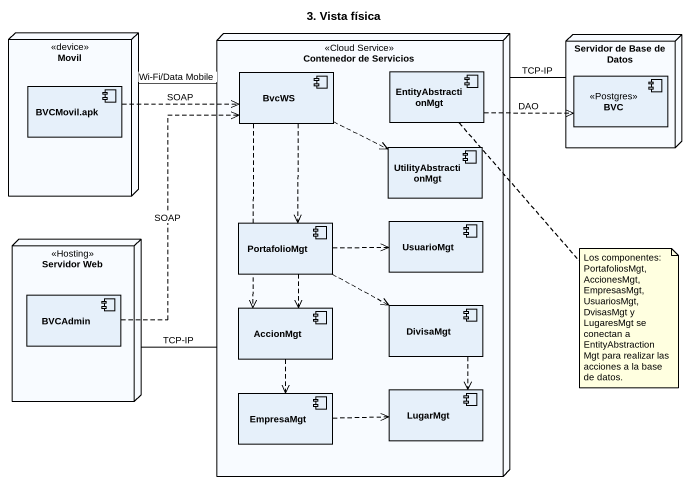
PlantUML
@startuml
title 3. Vista física
node Movil <<device>> {
  component "BVCMovil.apk" as BVCMovil_apk
}
node "Contenedor de Servicios" as Contenedor_de_Servicios <<Cloud Service>> {
  component BvcWS
  component EntityAbstractionMgt
  component UtilityAbstractionMgt
  component PortafolioMgt
  component UsuarioMgt
  component AccionMgt
  component DivisaMgt
  component EmpresaMgt
  component LugarMgt
}
node "Servidor de Base de Datos" as Servidor_de_Base_de_Datos {
  component BVC <<Postgres>>
}
node "Servidor Web" as Servidor_Web <<Hosting>> {
  component BVCAdmin
}
Movil -right- Contenedor_de_Servicios : Wi-Fi/Data Mobile
Contenedor_de_Servicios -up- Servidor_de_Base_de_Datos : TCP-IP
BVCMovil_apk .right.> BvcWS : SOAP
BvcWS .right.> UtilityAbstractionMgt
BvcWS ..> PortafolioMgt
BvcWS ..> AccionMgt
EntityAbstractionMgt .right.> BVC : DAO
Servidor_Web -right- Contenedor_de_Servicios : TCP-IP
PortafolioMgt .right.> UsuarioMgt
PortafolioMgt ..> AccionMgt
PortafolioMgt .right.> DivisaMgt
BVCAdmin .up.> BvcWS : SOAP
AccionMgt ..> EmpresaMgt
DivisaMgt ..> LugarMgt
EmpresaMgt .right.> LugarMgt
note bottom of EntityAbstractionMgt : Los componentes: PortafoliosMgt, AccionesMgt, EmpresasMgt, UsuariosMgt, DvisasMgt y LugaresMgt se conectan a EntityAbstractionMgt para realizar las acciones a la base de datos.
@enduml
